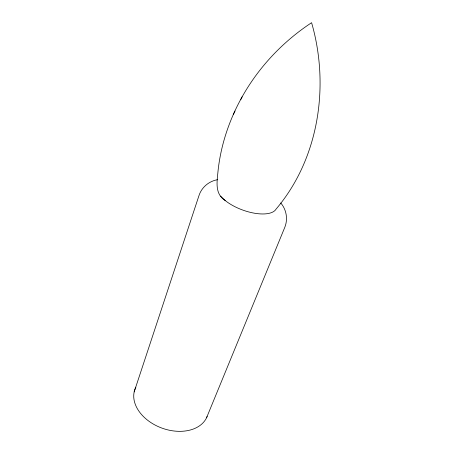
<?xml version="1.0" encoding="UTF-8"?>
<svg xmlns="http://www.w3.org/2000/svg" width="454" height="454" viewBox="0 0 454 454"><rect width="100%" height="100%" fill="white"/><g stroke="black" fill="none" stroke-linecap="round" stroke-linejoin="round"><path stroke-width="0.68" d="M134.174 391.887L198.812 196.105C201.355 187.502 208.868 181.095 217.687 179.688M233.379 114.357C225.122 133.056 219.674 152.981 217.806 173.36C216.745 183.422 215.366 194.357 225.195 200.532A31.439 13.478 20.3 0 0 254.66 213.244A31.439 13.478 20.3 0 0 276.066 209.118C319.054 158.497 329.78 85.562 311.592 22.7C277.53 45.082 249.825 76.998 233.379 114.357L235.013 111.06M220.548 196.105L225.195 200.532M206.564 417.759L284.834 227.238C288.08 219.072 286.463 209.561 280.714 202.944M240.66 99.784L242.13 96.816M207.132 416.466A38.573 27.007 20.3 0 1 159.933 427.327A38.573 27.007 20.3 0 1 135.842 387.222"/></g></svg>
